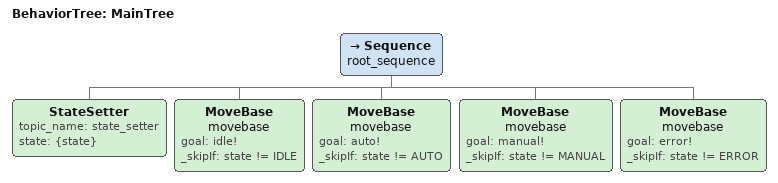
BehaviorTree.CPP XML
<root BTCPP_format="4" >
     <BehaviorTree ID="MainTree">
        <Sequence name="root_sequence">
            <StateSetter topic_name="state_setter" state="{state}"/>
            <MoveBase name="movebase" goal="idle!" _skipIf="state != IDLE"/>
            <MoveBase name="movebase" goal="auto!" _skipIf="state != AUTO"/>
            <MoveBase name="movebase" goal="manual!" _skipIf="state != MANUAL"/>
            <MoveBase name="movebase" goal="error!" _skipIf="state != ERROR"/>
        </Sequence>
     </BehaviorTree>
</root>
